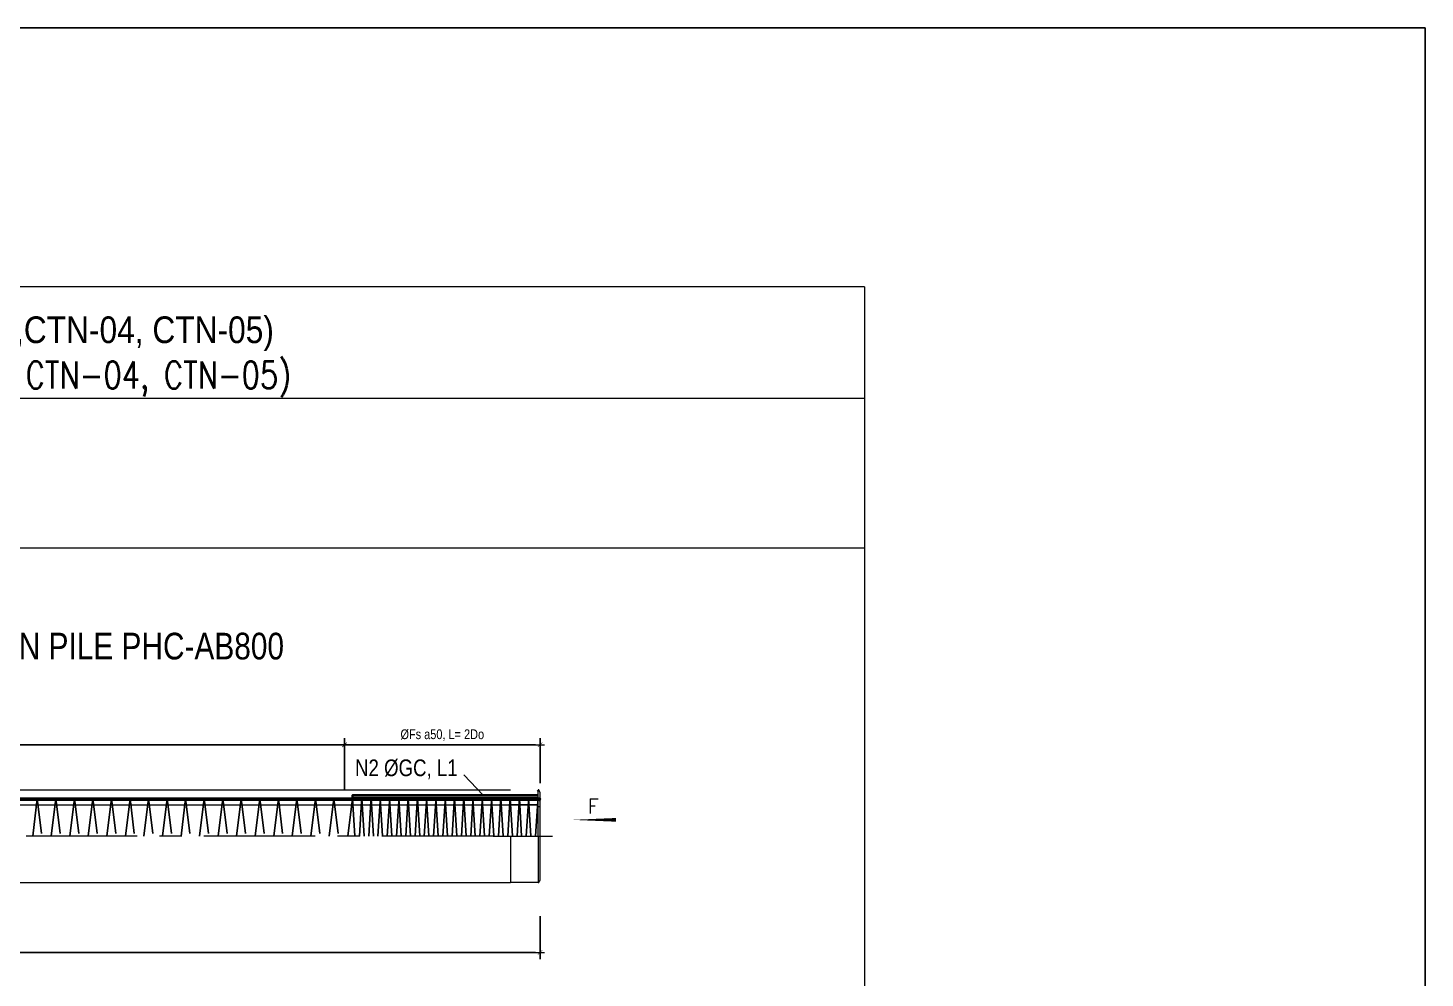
# Model space of a CAD drawing. Header units: millimetres. Extents: x -2123450 to -961021, y -260876 to 649159.
# Drawn here: x -1603396 to -1571995, y 159761 to 181114 of the extents above; entities that cross this region are included whole.
import ezdxf
from ezdxf.enums import TextEntityAlignment as Align

# ---------------------------------------------------------------- set-up
doc = ezdxf.new("R2010")
doc.units = ezdxf.units.MM
doc.header["$LTSCALE"] = 1000
doc.header["$MEASUREMENT"] = 0
doc.header["$PDMODE"] = 66
for name, pattern in [('CENTER2', [1.125, 0.75, -0.125, 0.125, -0.125]), ('CENTERX2', [4, 2.5, -0.5, 0.5, -0.5]), ('HIDDEN2', [4.7625, 3.175, -1.5875])]:
    doc.linetypes.add(name, pattern=pattern)
doc.layers.get('0').update_dxf_attribs({"linetype": 'CONTINUOUS'})
doc.layers.get('DEFPOINTS').update_dxf_attribs({"linetype": 'CONTINUOUS'})
for name, color, linetype, lineweight in [('NDC_S_AXIS', 5, 'CENTER2', 15), ('NDC_S_CONTINUOUS', 3, 'CONTINUOUS', 20), ('NDC_S_DIM', 1, 'CONTINUOUS', 9), ('NDC_S_ENG TEXT', 2, 'CONTINUOUS', 9), ('NDC_S_FOUNDATION NAME', 7, 'CONTINUOUS', 20), ('NDC_S_HATCH MATERIAL', 8, 'CONTINUOUS', 13), ('NDC_S_REBAR', 4, 'CONTINUOUS', 35), ('NDC_S_STIRRUP', 2, 'CONTINUOUS', 25), ('NDC_S_VN TEXT', 7, 'CONTINUOUS', 9), ('netmanh', 6, 'CONTINUOUS', 15), ('Thep', 1, 'CONTINUOUS', 30)]:
    doc.layers.add(name, color=color, linetype=linetype, lineweight=lineweight)
doc.styles.add('NDC_ARIAL', font='arial.ttf', dxfattribs={"width": 0.8})
doc.styles.add('NDC_ROMANS', font='romans.shx', dxfattribs={"width": 0.8, "bigfont": 'vns.shx'})
doc.styles.get("Standard").update_dxf_attribs({"font": 'romans.shx', "bigfont": 'vns.shx'})
doc.dimstyles.new('DIM', dxfattribs={"dimtxt": 0.03, "dimasz": 0.035, "dimexe": 0.03, "dimexo": 0.03, "dimgap": 0.005, "dimtad": 1, "dimdec": 0, "dimlfac": 10000, "dimzin": 0, "dimdsep": 46, "dimtxsty": 'NDC_ARIAL', "dimblk": 'DOTSMALL', "dimcen": 0.05, "dimclrd": 1, "dimclre": 1, "dimadec": 0, "dimazin": 0, "dimtfac": 1, "dimtdec": 0, "dimtofl": 0, "dimtmove": 0, "dimatfit": 3, "dimfxl": 0.03, "dimtolj": 1, "dimtzin": 0, "dimarcsym": 0})
doc.dimstyles.new('NDC_1-100', dxfattribs={"dimscale": 100, "dimtxt": 2.2, "dimasz": 1, "dimexe": 1.5, "dimexo": 2, "dimgap": 0.8, "dimtad": 1, "dimdec": 0, "dimdsep": 46, "dimtxsty": 'NDC_ARIAL', "dimblk": 'DIMMARK', "dimcen": 49999.938995, "dimdle": 1.5, "dimclrd": 1, "dimclre": 1, "dimclrt": 3, "dimadec": 0, "dimazin": 0, "dimtfac": 1, "dimtdec": 0, "dimtix": 1, "dimtmove": 2, "dimatfit": 3, "dimfxl": 1, "dimarcsym": 0})

# ---------------------------------------------------------------- blocks, each defined once
blk = doc.blocks.new('DIMMARK')
at = {"layer": 'NDC_S_DIM', "color": 1}
blk.add_line((-1.5, 0), (1, 0), dxfattribs=at)
at = {"layer": 'NDC_S_DIM', "color": 2, "const_width": 0.15}
blk.add_lwpolyline([(-0.5, -0.5), (0.5, 0.5)], dxfattribs=at)
blk = doc.blocks.new('*D386')
at = {"layer": 'DEFPOINTS', "color": 0, "transparency": 16777216}
for p in [(-1596281, 165004), (-1624219, 164184), (-1596281, 164184)]:
    blk.add_point(p, dxfattribs=at)
at = {"layer": 'NDC_S_DIM', "color": 1, "lineweight": -2, "transparency": 16777216}
for p, q in [((-1624219, 164384), (-1624219, 165154)), ((-1624119, 165004), (-1596381, 165004)), ((-1596281, 164384), (-1596281, 165154))]:
    blk.add_line(p, q, dxfattribs=at)
at = {"layer": 'NDC_S_DIM', "color": 1, "lineweight": -2, "transparency": 16777216, "xscale": 100, "yscale": 100, "zscale": 100, "rotation": 180}
blk.add_blockref('DIMMARK', (-1624219, 165004), dxfattribs=at)
at = {"layer": 'NDC_S_DIM', "color": 1, "lineweight": -2, "transparency": 16777216, "xscale": 100, "yscale": 100, "zscale": 100}
blk.add_blockref('DIMMARK', (-1596281, 165004), dxfattribs=at)
at = {"layer": 'NDC_S_DIM', "color": 3, "transparency": 16777216, "insert": (-1610250, 165202), "char_height": 220, "attachment_point": 5, "style": 'NDC_ARIAL'}
blk.add_mtext('ØFs a100', dxfattribs=at)
blk = doc.blocks.new('*D387')
at = {"layer": 'DEFPOINTS', "color": 0, "transparency": 16777216}
for p in [(-1591885, 165004), (-1591885, 163938), (-1596281, 163795)]:
    blk.add_point(p, dxfattribs=at)
at = {"layer": 'NDC_S_DIM', "color": 1, "lineweight": -2, "transparency": 16777216}
for p, q in [((-1596281, 163995), (-1596281, 165154)), ((-1596181, 165004), (-1591985, 165004)), ((-1591885, 164138), (-1591885, 165154))]:
    blk.add_line(p, q, dxfattribs=at)
at = {"layer": 'NDC_S_DIM', "color": 1, "lineweight": -2, "transparency": 16777216, "xscale": 100, "yscale": 100, "zscale": 100, "rotation": 180}
blk.add_blockref('DIMMARK', (-1596281, 165004), dxfattribs=at)
at = {"layer": 'NDC_S_DIM', "color": 1, "lineweight": -2, "transparency": 16777216, "xscale": 100, "yscale": 100, "zscale": 100}
blk.add_blockref('DIMMARK', (-1591885, 165004), dxfattribs=at)
at = {"layer": 'NDC_S_DIM', "color": 3, "transparency": 16777216, "insert": (-1594083, 165220), "char_height": 220, "attachment_point": 5, "style": 'NDC_ARIAL'}
blk.add_mtext('ØFs a50, L= 2Do', dxfattribs=at)
blk = doc.blocks.new('*D388')
at = {"layer": 'DEFPOINTS', "color": 0, "transparency": 16777216}
for p in [(-1628651, 161355), (-1591885, 161355), (-1591885, 160337)]:
    blk.add_point(p, dxfattribs=at)
at = {"layer": 'NDC_S_DIM', "color": 1, "lineweight": -2, "transparency": 16777216}
for p, q in [((-1628651, 161155), (-1628651, 160187)), ((-1591885, 161155), (-1591885, 160187)), ((-1628551, 160337), (-1591985, 160337))]:
    blk.add_line(p, q, dxfattribs=at)
at = {"layer": 'NDC_S_DIM', "color": 1, "lineweight": -2, "transparency": 16777216, "xscale": 100, "yscale": 100, "zscale": 100, "rotation": 180}
blk.add_blockref('DIMMARK', (-1628651, 160337), dxfattribs=at)
at = {"layer": 'NDC_S_DIM', "color": 1, "lineweight": -2, "transparency": 16777216, "xscale": 100, "yscale": 100, "zscale": 100}
blk.add_blockref('DIMMARK', (-1591885, 160337), dxfattribs=at)
at = {"layer": 'NDC_S_DIM', "color": 3, "transparency": 16777216, "insert": (-1610268, 160527), "char_height": 220, "attachment_point": 5, "style": 'NDC_ARIAL'}
blk.add_mtext('L ', dxfattribs=at)
blk = doc.blocks.new('daucocmangxong 3.0 khong be tong')
at = {"layer": 'NDC_S_AXIS', "linetype": 'CENTERX2'}
blk.add_line((0.093, 0.25), (-0.2262, 0.25), dxfattribs=at)
at = {"layer": 'NDC_S_CONTINUOUS'}
for p, q in [((-0.155, 0.4565), (-0.16, 0.4565)), ((-0.155, 0.4565), (-0.155, 0.4545)), ((-0.155, 0.4545), (-0.148, 0.4545)), ((-0.148, 0.497), (-0.148, 0.4535)), ((-0.155, 0.4435), (-0.16, 0.4435)), ((-0.148, 0.41), (-0.16, 0.41)), ((-0.155, 0.4455), (-0.155, 0.4435)), ((-0.155, 0.4455), (-0.148, 0.4455)), ((-0.148, 0.4465), (-0.148, 0.25)), ((-0.15, 0.25), (-0.15, 0)), ((0, 0.25), (0, 0)), ((-0.15, 0), (0, 0))]:
    blk.add_line(p, q, dxfattribs=at)
blk.add_lwpolyline([(-0.15, 0.002), (-0.15, 0), (-0.153, 0), (-0.159, 0.012), (-0.16, 0.012), (-0.16, 0.488), (-0.159, 0.488), (-0.153, 0.5), (-0.15, 0.5), (-0.15, 0.497)], dxfattribs=at)
at = {"layer": 'NDC_S_REBAR'}
for p, q in [((-0.156, 0.4535), (0, 0.4535)), ((-0.156, 0.4465), (0, 0.4465))]:
    blk.add_line(p, q, dxfattribs=at)
at = {"layer": 'NDC_S_STIRRUP'}
blk.add_line((-0.148, 0.42), (0, 0.42), dxfattribs=at)
at = {"layer": 'netmanh'}
blk.add_arc((-0.148, 0.497), 0.003, 270, 0, dxfattribs=at)
at = {"layer": 'Thep'}
blk.add_ellipse((-0.1575, 0.4501), major_axis=(0, 0.0055), ratio=0.363902, start_param=5.391025, end_param=10.293338, dxfattribs=at)
blk = doc.blocks.new('thep gia cuong')
at = {"layer": 'NDC_S_REBAR'}
blk.add_lwpolyline([(0, -0.014), (1, -0.014), (1, 0), (0, 0)], dxfattribs=at)
blk = doc.blocks.new('_DotSmall')
at = {"color": 0, "linetype": 'ByBlock', "lineweight": 9, "const_width": 0.5}
blk.add_lwpolyline([(-0.0625, 0, 1), (0.0625, 0, 1)], format="xyb", close=True, dxfattribs=at)

msp = doc.modelspace()

# ---------------------------------------------------------------- linework, layer by layer
at = {"layer": 'DEFPOINTS'}
msp.add_lwpolyline([(-1698145.34, 181113.77), (-1571995.34, 181113.77), (-1571995.34, 92013.77), (-1698145.34, 92013.77)], close=True, dxfattribs=at)
at = {"layer": 'NDC_S_AXIS', "linetype": 'CENTERX2'}
msp.add_line((-1592939.1, 162946.83), (-1627597.15, 162946.83), dxfattribs=at)
at = {"layer": 'NDC_S_CONTINUOUS'}
for p, q in [((-1584595.34, 175295.06), (-1669530.76, 175295.06)), ((-1584595.34, 175295.06), (-1584595.34, 94563.77)), ((-1637042.3, 172795.98), (-1584595.34, 172795.98)), ((-1584595.34, 169424.27), (-1659955.41, 169424.27)), ((-1627984.79, 163988.5), (-1592551.46, 163988.5)), ((-1627984.79, 163655.16), (-1592551.46, 163655.16)), ((-1627984.79, 161905.16), (-1592551.46, 161905.16))]:
    msp.add_line(p, q, dxfattribs=at)
at = {"layer": 'NDC_S_HATCH MATERIAL'}
msp.add_lwpolyline([(-1590177.32, 163316.45, 83.33, 16.67, 0), (-1590970.15, 163316.45, 416.67, 0, 0), (-1591130.19, 163316.45, 0, 0, 0)], format="xyseb", dxfattribs=at)
at = {"layer": 'NDC_S_REBAR'}
for p, q in [((-1627984.79, 163794.75), (-1592551.46, 163794.75)), ((-1627984.79, 163765.58), (-1592551.46, 163765.58))]:
    msp.add_line(p, q, dxfattribs=at)
at = {"layer": 'NDC_S_STIRRUP'}
for p, q in [((-1603288.96, 162946.83), (-1603184.79, 163794.75)), ((-1602872.29, 162946.83), (-1602768.13, 163794.75)), ((-1602455.63, 162946.83), (-1602351.46, 163794.75)), ((-1602038.96, 162946.83), (-1601934.79, 163794.75)), ((-1601622.29, 162946.83), (-1601518.13, 163794.75)), ((-1601205.63, 162946.83), (-1601101.46, 163794.75)), ((-1600788.96, 162946.83), (-1600684.79, 163794.75)), ((-1600372.29, 162946.83), (-1600268.13, 163794.75)), ((-1599955.63, 162946.83), (-1599851.46, 163794.75)), ((-1599538.96, 162946.83), (-1599434.79, 163794.75)), ((-1599122.29, 162946.83), (-1599018.13, 163794.75)), ((-1598705.63, 162946.83), (-1598601.46, 163794.75)), ((-1598288.96, 162946.83), (-1598184.79, 163794.75)), ((-1597872.29, 162946.83), (-1597768.13, 163794.75)), ((-1597455.63, 162946.83), (-1597351.46, 163794.75)), ((-1597038.96, 162946.83), (-1596934.79, 163794.75)), ((-1596622.29, 162946.83), (-1596518.13, 163794.75)), ((-1596205.63, 162946.83), (-1596101.46, 163794.75)), ((-1596101.46, 163794.75), (-1596049.38, 162946.83)), ((-1595893.13, 163794.75), (-1595841.04, 162946.83)), ((-1595684.79, 163794.75), (-1595632.71, 162946.83)), ((-1595476.46, 163794.75), (-1595424.38, 162946.83)), ((-1595268.13, 163794.75), (-1595216.04, 162946.83)), ((-1595059.79, 163794.75), (-1595007.71, 162946.83)), ((-1594851.46, 163794.75), (-1594799.38, 162946.83)), ((-1594643.13, 163794.75), (-1594591.04, 162946.83)), ((-1594434.79, 163794.75), (-1594382.71, 162946.83)), ((-1594226.46, 163794.75), (-1594174.38, 162946.83)), ((-1594018.13, 163794.75), (-1593966.04, 162946.83)), ((-1593809.79, 163794.75), (-1593757.71, 162946.83)), ((-1593601.46, 163794.75), (-1593549.38, 162946.83)), ((-1593393.13, 163794.75), (-1593341.04, 162946.83)), ((-1593184.79, 163794.75), (-1593132.71, 162946.83)), ((-1592976.46, 163794.75), (-1592924.38, 162946.83)), ((-1592768.13, 163794.75), (-1592716.04, 162946.83)), ((-1592559.79, 163794.75), (-1592507.71, 162946.83)), ((-1592351.46, 163794.75), (-1592299.38, 162946.83)), ((-1592143.13, 163794.75), (-1592091.04, 162946.83))]:
    msp.add_line(p, q, dxfattribs=at)
at = {"layer": 'NDC_S_STIRRUP', "linetype": 'HIDDEN2', "ltscale": 0.25}
for p, q in [((-1603184.79, 163794.75), (-1603080.63, 162946.83)), ((-1602768.13, 163794.75), (-1602663.96, 162946.83)), ((-1602351.46, 163794.75), (-1602247.29, 162946.83)), ((-1601934.79, 163794.75), (-1601830.63, 162946.83)), ((-1601518.13, 163794.75), (-1601413.96, 162946.83)), ((-1601101.46, 163794.75), (-1600997.29, 162946.83)), ((-1600684.79, 163794.75), (-1600580.63, 162946.83)), ((-1600268.13, 163794.75), (-1600163.96, 162946.83)), ((-1599851.46, 163794.75), (-1599747.29, 162946.83)), ((-1599434.79, 163794.75), (-1599330.63, 162946.83)), ((-1599018.13, 163794.75), (-1598913.96, 162946.83)), ((-1598601.46, 163794.75), (-1598497.29, 162946.83)), ((-1598184.79, 163794.75), (-1598080.63, 162946.83)), ((-1597768.13, 163794.75), (-1597663.96, 162946.83)), ((-1597351.46, 163794.75), (-1597247.29, 162946.83)), ((-1596934.79, 163794.75), (-1596830.63, 162946.83)), ((-1596518.13, 163794.75), (-1596413.96, 162946.83)), ((-1595945.21, 162946.83), (-1595893.13, 163794.75)), ((-1595736.88, 162946.83), (-1595684.79, 163794.75)), ((-1595528.54, 162946.83), (-1595476.46, 163794.75)), ((-1595320.21, 162946.83), (-1595268.13, 163794.75)), ((-1595111.88, 162946.83), (-1595059.79, 163794.75)), ((-1594903.54, 162946.83), (-1594851.46, 163794.75)), ((-1594695.21, 162946.83), (-1594643.13, 163794.75)), ((-1594486.88, 162946.83), (-1594434.79, 163794.75)), ((-1594278.54, 162946.83), (-1594226.46, 163794.75)), ((-1594070.21, 162946.83), (-1594018.13, 163794.75)), ((-1593861.88, 162946.83), (-1593809.79, 163794.75)), ((-1593653.54, 162946.83), (-1593601.46, 163794.75)), ((-1593445.21, 162946.83), (-1593393.13, 163794.75)), ((-1593236.88, 162946.83), (-1593184.79, 163794.75)), ((-1593028.54, 162946.83), (-1592976.46, 163794.75)), ((-1592820.21, 162946.83), (-1592768.13, 163794.75)), ((-1592611.88, 162946.83), (-1592559.79, 163794.75)), ((-1592403.54, 162946.83), (-1592351.46, 163794.75)), ((-1592195.21, 162946.83), (-1592143.13, 163794.75)), ((-1591986.88, 162946.83), (-1591934.79, 163794.75))]:
    msp.add_line(p, q, dxfattribs=at)

# ---------------------------------------------------------------- block references
at = {"layer": 'NDC_S_HATCH MATERIAL', "xscale": -4166.666667932241, "yscale": 4166.666667932241, "zscale": 4166.666667932241}
for name, p in [('daucocmangxong 3.0 khong be tong', (-1592551.46, 161905.16)), ('thep gia cuong', (-1591934.79, 163867.6))]:
    msp.add_blockref(name, p, dxfattribs=at)

# ---------------------------------------------------------------- texts
at = {"layer": 'NDC_S_ENG TEXT', "style": 'NDC_ROMANS', "width": 0.8}
msp.add_text('DETAIL OF SPUN PILE PHC800 - TEST PILE (CTN-02, CTN-03, CTN-04, CTN-05)', height=600, dxfattribs=at).set_placement((-1610945.35, 173013.78), align=Align.CENTER)
at = {"layer": 'NDC_S_FOUNDATION NAME', "style": 'NDC_ARIAL', "width": 0.85}
msp.add_text('CHI TIẾT CỌC PHC800 - CỌC THÍ NGHIỆM (CTN-02, CTN-03,CTN-04, CTN-05)', height=600, dxfattribs=at).set_placement((-1610810.78, 174331.29), align=Align.MIDDLE)
at = {"layer": 'NDC_S_VN TEXT', "lineweight": 100, "style": 'NDC_ARIAL', "width": 0.8}
msp.add_text('CỌC BÊ TÔNG LY TÂM ỨNG SUẤT TRƯỚC/ CONCRETE SPUN PILE PHC-AB800', height=600, dxfattribs=at).set_placement((-1610347.29, 166921.52), align=Align.CENTER)
at = {"layer": 'NDC_S_VN TEXT'}
msp.add_text('F', height=333.33, dxfattribs=at).set_placement((-1590819.2, 163456.33))
at = {"layer": 'NDC_S_VN TEXT', "insert": (-1593738.58, 164673.22), "char_height": 375, "attachment_point": 3, "style": 'NDC_ARIAL'}
msp.add_mtext('\\A1;N2 ØGC, L1', dxfattribs=at)

# ---------------------------------------------------------------- dimensions: what is measured, and where the dimension line sits
at = {"layer": 'NDC_S_DIM'}
for base, p1, p2, text, picture, middle in [((-1591884.79, 165003.94), (-1596280.75, 163794.75), (-1591884.79, 163938.5), 'ØFs a50, L= 2Do', '*D387', (-1594082.77, 165219.75)), ((-1596280.75, 165003.94), (-1624219.06, 164184.41), (-1596280.75, 164184.41), 'ØFs a100', '*D386', (-1610249.91, 165202.42)), ((-1591884.79, 160337.15), (-1628651.46, 161355.16), (-1591884.79, 161355.16), 'L ', '*D388', (-1610268.13, 160527.15))]:
    dim = msp.add_linear_dim(base=base, p1=p1, p2=p2, text=text, dimstyle='NDC_1-100', dxfattribs=at)
    dim.commit()
    dim.dimension.update_dxf_attribs({"geometry": picture, "text_midpoint": middle})

# ---------------------------------------------------------------- leaders
at = {"layer": 'NDC_S_VN TEXT', "annotation_type": 0, "has_hookline": 1, "hookline_direction": 1, "text_width": 2197}
msp.add_leader([(-1593163.91, 163867.6), (-1593598.38, 164331.78), (-1593598.41, 164331.78)], dimstyle='DIM', override={"dimgap": 0.005, "dimtad": 0}, dxfattribs=at)

doc.saveas('drawing.dxf')
